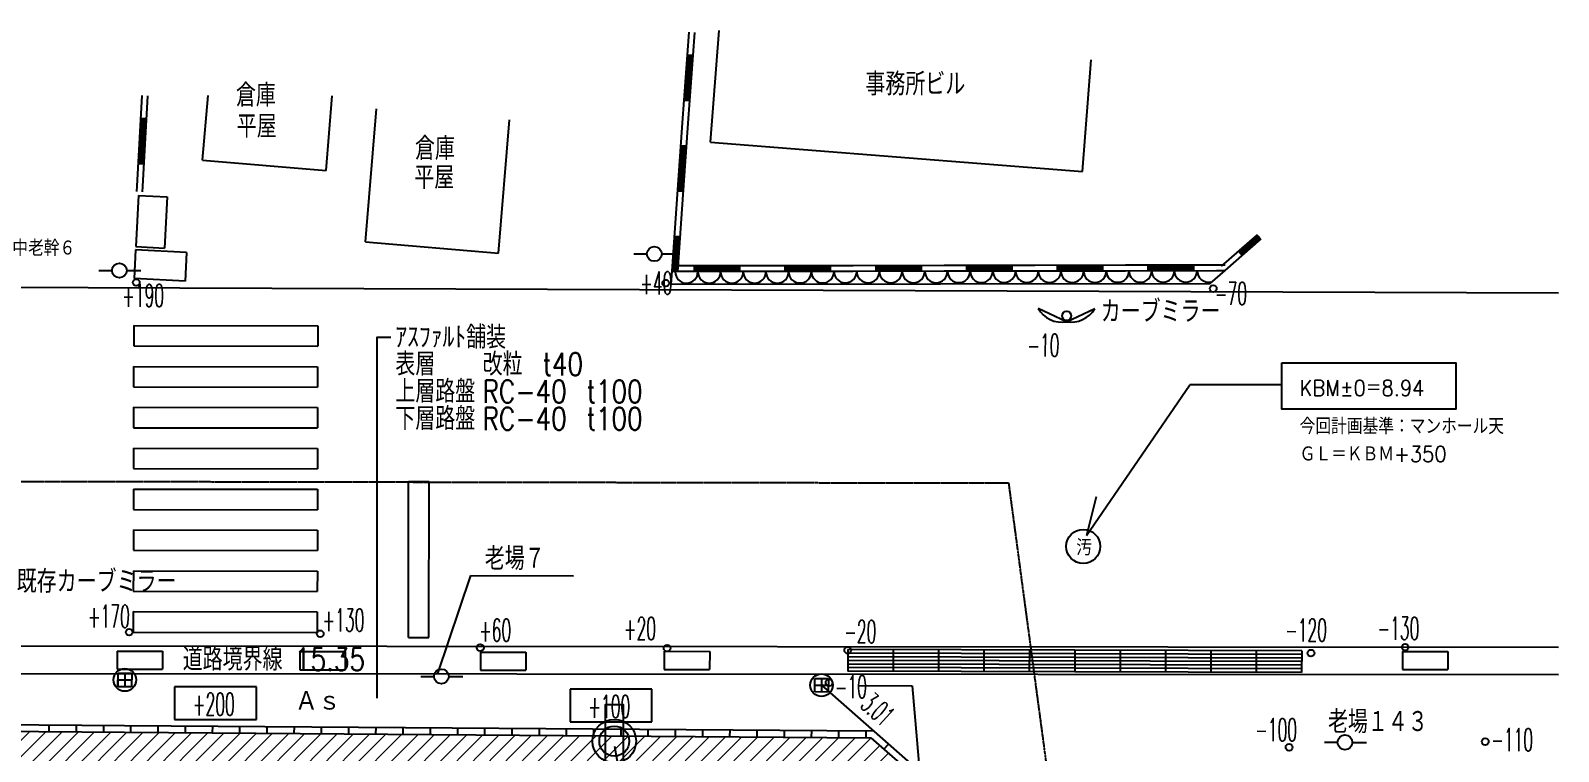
# Model space of a CAD drawing. Header units: millimetres. Extents: x 3721 to 423725, y 3529 to 115772.
# Drawn here: x 61611 to 95278, y 91299 to 107169 of the extents above; entities that cross this region are included whole.
import ezdxf

# ---------------------------------------------------------------- set-up
doc = ezdxf.new("R2010")
doc.units = ezdxf.units.MM
doc.header["$LTSCALE"] = 0.2
doc.linetypes.add('CENTER', pattern=[50.8, 31.75, -6.35, 6.35, -6.35])
for name, color, linetype in [('0-1', 7, 'Continuous'), ('92 設備記述', 3, 'Continuous'), ('A_緑地', 3, 'Continuous')]:
    doc.layers.add(name, color=color, linetype=linetype)
doc.layers.add('A_通芯', color=8, linetype='Continuous', plot=False)
doc.styles.get("Standard").update_dxf_attribs({"font": 'simplex.shx', "width": 0.8, "height": 700, "bigfont": 'extfont2.shx'})
doc.styles.add('Standard-A', font='romans.shx', dxfattribs={"bigfont": 'extfont2.shx'})

msp = doc.modelspace()

# ---------------------------------------------------------------- hatches: boundary and pattern name
at = {"layer": 'A_緑地', "lineweight": 5}
h = msp.add_hatch(dxfattribs=at)
h.set_pattern_fill('ANSI31', color=8, scale=80)
h.set_pattern_definition([(45, (-128275.32, -11562.6), (-179.60512, 179.60512), [])])
edge = h.paths.add_edge_path()
edge.add_line((83157.9, 74562.2), (83157.9, 64762.2))
edge.add_line((83157.9, 64762.2), (82174.5, 64762.2))
edge.add_line((82174.5, 64762.2), (82174.5, 60008.5))
edge.add_line((82174.5, 60008.5), (85170, 60008.5))
edge.add_line((85170, 60008.5), (83260.6, 73913.2))
edge.add_line((83260.6, 73913.2), (83405.9, 73933.1))
edge.add_line((83405.9, 73933.1), (82207.9, 82870.6))
edge.add_line((82207.9, 82870.6), (82077.5, 82852.4))
edge.add_line((82077.5, 82852.4), (80985.7, 90661.9))
edge.add_line((80985.7, 90661.9), (81115.3, 90732.8))
edge.add_line((81115.3, 90732.8), (80130, 91599.2))
edge.add_line((80130, 91599.2), (63680.2, 91722.9))
edge.add_line((63680.2, 91722.9), (51830.5, 91811.9))
edge.add_arc((51824.4, 90961.9), 850, 89.59182, 180.00049)
edge.add_line((50974.4, 90961.9), (50974.5, 86512.3))
edge.add_arc((51324.5, 86512.3), 350, 180.00049, 270)
edge.add_line((51324.5, 86162.3), (51774.5, 86162.3))
edge.add_line((51774.5, 86162.3), (51774.5, 90162.2))
edge.add_line((51774.5, 90162.2), (79624.5, 90162.2))
edge.add_line((79624.5, 90162.2), (79624.5, 86162.2))
edge.add_line((79624.5, 86162.2), (80757.9, 86162.2))
edge.add_line((80757.9, 86162.2), (80757.9, 76462.2))
edge.add_line((80757.9, 76462.2), (49557.9, 76462.1))
edge.add_line((49557.9, 76462.1), (49557.9, 74562.2))
edge.add_line((49557.9, 74562.2), (83157.9, 74562.2))

# ---------------------------------------------------------------- linework, layer by layer
at = {"layer": '0-1', "color": 8, "linetype": 'Continuous'}
for p, q in [((76113, 107135.4), (75972, 105140.4)), ((76237.7, 107126.6), (76096.7, 105131.6)), ((76592, 104710.2), (76785.2, 107169.1)), ((76090.3, 106635.8), (76019.7, 105638.3)), ((76032.2, 105637.4), (76102.7, 106634.9)), ((76115.2, 106634), (76044.7, 105636.5)), ((76057.2, 105635.6), (76127.7, 106633.1)), ((76140.1, 106632.3), (76069.6, 105634.8)), ((76077.8, 106636.7), (76202.5, 106627.9)), ((76082.1, 105633.9), (76152.6, 106631.4)), ((76165.1, 106630.5), (76094.6, 105633)), ((76107, 105632.1), (76177.5, 106629.6)), ((76190, 106628.7), (76119.5, 105631.2)), ((84788.4, 104066.3), (84981.5, 106525.1)), ((64062.6, 105742.9), (63953.1, 103745.9)), ((64187.4, 105736.1), (64077.9, 103739.1)), ((65403.2, 104316.8), (65521.5, 105738.9)), ((68123.8, 104090.5), (68260.3, 105731.2)), ((68992.8, 102514.9), (69236.5, 105444.4)), ((76007.3, 105639.2), (76132, 105630.4)), ((64047.7, 105243), (63993, 104244.5)), ((64005.4, 104243.8), (64060.2, 105242.3)), ((64072.6, 105241.6), (64017.9, 104243.1)), ((64030.4, 104242.4), (64085.1, 105240.9)), ((64035.2, 105243.7), (64160, 105236.8)), ((64097.6, 105240.3), (64042.9, 104241.8)), ((64055.4, 104241.1), (64110.1, 105239.6)), ((64122.6, 105238.9), (64067.8, 104240.4)), ((64080.3, 104239.7), (64135.1, 105238.2)), ((64147.5, 105237.5), (64092.8, 104239)), ((71922.3, 102271.2), (72166, 105200.8)), ((75972, 105140.4), (75831.1, 103145.4)), ((76096.7, 105131.6), (75955.7, 103136.6)), ((76592, 104710.2), (84788.4, 104066.3)), ((75949.3, 104640.8), (75878.8, 103643.3)), ((75891.2, 103642.4), (75961.7, 104639.9)), ((75974.2, 104639), (75903.7, 103641.5)), ((75916.2, 103640.6), (75986.7, 104638.1)), ((75999.2, 104637.2), (75928.6, 103639.7)), ((75936.8, 104641.6), (76061.5, 104632.8)), ((75941.1, 103638.9), (76011.6, 104636.4)), ((76024.1, 104635.5), (75953.6, 103638)), ((75966.1, 103637.1), (76036.5, 104634.6)), ((76049, 104633.7), (75978.5, 103636.2)), ((63980.5, 104245.2), (64105.3, 104238.3)), ((65403.2, 104316.8), (68123.8, 104090.5)), ((63953.1, 103745.9), (63946.5, 103624.7)), ((64077.9, 103739.1), (64071.3, 103617.9)), ((63992.3, 103538.7), (63933.4, 102414.9)), ((63992.3, 103538.7), (64622.4, 103505.7)), ((64622.4, 103505.7), (64563.6, 102381.8)), ((75866.3, 103644.1), (75991, 103635.3)), ((75831.1, 103145.4), (75740.9, 101869.2)), ((75955.7, 103136.6), (75865.5, 101860.3)), ((63933.4, 102414.9), (64563.6, 102381.8)), ((68992.8, 102514.9), (71922.3, 102271.2)), ((75808.3, 102645.7), (75753.3, 101868.3)), ((75765.8, 101867.4), (75820.7, 102644.9)), ((75833.2, 102644), (75778.3, 101866.5)), ((75790.7, 101865.6), (75845.7, 102643.1)), ((75795.8, 102646.6), (75920.5, 102637.8)), ((75795.8, 102646.6), (75920.5, 102637.8)), ((75858.2, 102642.2), (75803.2, 101864.7)), ((75815.7, 101863.8), (75870.6, 102641.3)), ((75883.1, 102640.5), (75828.2, 101863)), ((75840.6, 101862.1), (75895.6, 102639.6)), ((75908, 102638.7), (75853.1, 101861.2)), ((87850.6, 101980.5), (88647.5, 102675.3)), ((87932.8, 101886.3), (88729.7, 102581.1)), ((88235.7, 102299.7), (88655.7, 102665.9)), ((88664, 102656.4), (88243.9, 102290.2)), ((88252.1, 102280.8), (88672.2, 102647)), ((88680.4, 102637.6), (88260.4, 102271.4)), ((88268.6, 102262), (88688.6, 102628.2)), ((88696.8, 102618.8), (88276.8, 102252.6)), ((88285, 102243.1), (88705, 102609.3)), ((88713.3, 102599.9), (88293.2, 102233.7)), ((88301.4, 102224.3), (88721.5, 102590.5)), ((63925.1, 102344.3), (63892.1, 101714.1)), ((65049, 102285.4), (63925.1, 102344.3)), ((65049, 102285.4), (65016, 101655.3)), ((74904.9, 102253.4), (75193.5, 102252.6)), ((75518.5, 102251.7), (75828.6, 102250.8)), ((88309.7, 102214.9), (88227.5, 102309.1)), ((63117.7, 101888.6), (63406.3, 101887.8)), ((63731.2, 101886.9), (64041.3, 101886.1)), ((65016, 101655.3), (63892.1, 101714.1)), ((75740.9, 101869.2), (75720.9, 101586.2)), ((75740.7, 101994.2), (77740.7, 101996.9)), ((75740.9, 101869.2), (77740.9, 101872)), ((76240.9, 101869.9), (76240.7, 101994.9)), ((76240.7, 101982.4), (77240.7, 101983.7)), ((77240.7, 101971.2), (76240.7, 101969.9)), ((76240.7, 101957.4), (77240.8, 101958.8)), ((77240.8, 101946.3), (76240.8, 101944.9)), ((76240.8, 101932.4), (77240.8, 101933.8)), ((77240.8, 101921.3), (76240.8, 101919.9)), ((76240.8, 101907.4), (77240.8, 101908.8)), ((77240.8, 101896.3), (76240.8, 101894.9)), ((76240.9, 101882.4), (77240.8, 101883.8)), ((77240.9, 101871.3), (77240.7, 101996.2)), ((77740.7, 101996.9), (79740.7, 101999.8)), ((77740.9, 101872), (79740.9, 101874.8)), ((78240.9, 101872.7), (78240.7, 101997.7)), ((78240.7, 101985.2), (79240.7, 101986.6)), ((79240.7, 101974.1), (78240.7, 101972.7)), ((78240.7, 101960.2), (79240.7, 101961.6)), ((79240.8, 101949.1), (78240.8, 101947.7)), ((78240.8, 101935.2), (79240.8, 101936.6)), ((79240.8, 101924.1), (78240.8, 101922.7)), ((78240.8, 101910.2), (79240.8, 101911.6)), ((79240.8, 101899.1), (78240.8, 101897.7)), ((78240.9, 101885.2), (79240.8, 101886.6)), ((79240.9, 101874.1), (79240.7, 101999.1)), ((79740.7, 101999.8), (81740.7, 102002.6)), ((79740.9, 101874.8), (81740.9, 101877.6)), ((80240.9, 101875.5), (80240.7, 102000.5)), ((80240.7, 101988), (81240.7, 101989.4)), ((81240.7, 101976.9), (80240.7, 101975.5)), ((80240.8, 101963), (81240.7, 101964.4)), ((81240.7, 101951.9), (80240.8, 101950.5)), ((80240.8, 101938), (81240.8, 101939.4)), ((81240.8, 101926.9), (80240.8, 101925.5)), ((80240.8, 101913), (81240.8, 101914.4)), ((81240.8, 101901.9), (80240.8, 101900.5)), ((80240.8, 101888), (81240.9, 101889.4)), ((81240.9, 101876.9), (81240.7, 102001.9)), ((81740.7, 102002.6), (83740.7, 102005.4)), ((81740.9, 101877.6), (83740.9, 101880.4)), ((82240.9, 101878.3), (82240.7, 102003.3)), ((82240.7, 101990.8), (83240.7, 101992.2)), ((83240.7, 101979.7), (82240.7, 101978.3)), ((82240.7, 101965.8), (83240.7, 101967.2)), ((83240.8, 101954.7), (82240.8, 101953.3)), ((82240.8, 101940.8), (83240.8, 101942.2)), ((83240.8, 101929.7), (82240.8, 101928.3)), ((82240.8, 101915.8), (83240.8, 101917.2)), ((83240.8, 101904.7), (82240.8, 101903.3)), ((82240.8, 101890.8), (83240.8, 101892.2)), ((83240.9, 101879.7), (83240.7, 102004.7)), ((83740.7, 102005.4), (85740.7, 102008.2)), ((83740.9, 101880.4), (85740.9, 101883.2)), ((84240.9, 101881.1), (84240.7, 102006.1)), ((84240.7, 101993.6), (85240.7, 101995)), ((85240.7, 101982.5), (84240.7, 101981.1)), ((84240.7, 101968.6), (85240.7, 101970)), ((85240.8, 101957.5), (84240.7, 101956.1)), ((84240.8, 101943.6), (85240.8, 101945)), ((85240.8, 101932.5), (84240.8, 101931.1)), ((84240.8, 101918.6), (85240.8, 101920)), ((85240.8, 101907.5), (84240.8, 101906.1)), ((84240.8, 101893.6), (85240.8, 101895)), ((85240.8, 101882.5), (85240.7, 102007.5)), ((85740.7, 102008.2), (87740.7, 102011)), ((85740.9, 101883.2), (87740.9, 101886)), ((86240.9, 101883.9), (86240.7, 102008.9)), ((86240.7, 101996.4), (87240.7, 101997.8)), ((87240.7, 101985.3), (86240.7, 101983.9)), ((86240.7, 101971.4), (87240.7, 101972.8)), ((87240.7, 101960.3), (86240.8, 101958.9)), ((86240.8, 101946.4), (87240.8, 101947.8)), ((87240.8, 101935.3), (86240.8, 101933.9)), ((86240.8, 101921.4), (87240.8, 101922.8)), ((87240.8, 101910.3), (86240.8, 101908.9)), ((86240.8, 101896.4), (87240.8, 101897.8)), ((87240.9, 101885.3), (87240.7, 102010.3)), ((87607.7, 101602.9), (87932.8, 101886.3)), ((87740.7, 102011), (87932.6, 102011.3)), ((87740.9, 101886), (87932.8, 101886.3)), ((95278.5, 101387.3), (33159.8, 101613.4)), ((75720.9, 101586.2), (87607.7, 101602.9)), ((84436, 100755.2), (83811.3, 101052.2)), ((84436, 100755.2), (85062.4, 101048.7)), ((63884.6, 100676.3), (63883.9, 100226.3)), ((63884.6, 100676.3), (67939, 100669.8)), ((67939, 100669.8), (67938.3, 100219.8)), ((63883.9, 100226.3), (67938.3, 100219.8)), ((63883.1, 99776.3), (63882.4, 99326.3)), ((63883.1, 99776.3), (67937.6, 99769.8)), ((67937.6, 99769.8), (67936.9, 99319.8)), ((63882.4, 99326.3), (67936.9, 99319.8)), ((63881.7, 98876.3), (63881, 98426.3)), ((63881.7, 98876.3), (67936.1, 98869.8)), ((67936.1, 98869.8), (67935.4, 98419.8)), ((63881, 98426.3), (67935.4, 98419.8)), ((63880.2, 97976.3), (63879.5, 97526.3)), ((63880.2, 97976.3), (67934.7, 97969.8)), ((67934.7, 97969.8), (67934, 97519.8)), ((63879.5, 97526.3), (67934, 97519.8)), ((63878.8, 97076.3), (63878.1, 96626.3)), ((63878.8, 97076.3), (67933.2, 97069.8)), ((67933.2, 97069.8), (67932.5, 96619.8)), ((69936.3, 93808.2), (69941.8, 97239.2)), ((69941.8, 97239.2), (70391.8, 97238.4)), ((70386.3, 93807.5), (70391.8, 97238.4)), ((63878.1, 96626.3), (67932.5, 96619.8)), ((63877.3, 96176.3), (63876.6, 95726.3)), ((63877.3, 96176.3), (67931.8, 96169.8)), ((67931.8, 96169.8), (67931.1, 95719.8)), ((63876.6, 95726.3), (67931.1, 95719.8)), ((63875.9, 95276.3), (63875.2, 94826.3)), ((63875.9, 95276.3), (67930.3, 95269.8)), ((67930.3, 95269.8), (67929.6, 94819.8)), ((70586.7, 93017.3), (71311.1, 95170.4)), ((71311.1, 95170.4), (73578.5, 95164.1)), ((63875.2, 94826.3), (67929.6, 94819.8)), ((63874.5, 94376.3), (63873.7, 93926.3)), ((63874.5, 94376.3), (67928.9, 94369.8)), ((67928.9, 94369.8), (67928.2, 93919.8)), ((8158, 93669), (95278.5, 93596.6)), ((63873.7, 93926.3), (67928.2, 93919.8)), ((69936.3, 93808.2), (70386.3, 93807.5)), ((63521.3, 93509.5), (63520.2, 93109.5)), ((63521.3, 93509.5), (64521.3, 93506.8)), ((64521.3, 93506.8), (64520.2, 93106.8)), ((67543.9, 93498.3), (67542.8, 93098.3)), ((67543.9, 93498.3), (68543.9, 93495.5)), ((67543.9, 93498.3), (68543.9, 93495.5)), ((68543.9, 93495.5), (68542.8, 93095.5)), ((68543.9, 93495.5), (68542.8, 93095.5)), ((71525.6, 93487.2), (71524.5, 93087.2)), ((71525.6, 93487.2), (71524.5, 93087.2)), ((71525.6, 93487.2), (72525.6, 93484.4)), ((71525.6, 93487.2), (72525.6, 93484.4)), ((72525.6, 93484.4), (72524.5, 93084.4)), ((72525.6, 93484.4), (72524.5, 93084.4)), ((75575.6, 93503.2), (75574.5, 93103.2)), ((75575.6, 93503.2), (76575.6, 93500.4)), ((76575.6, 93500.4), (76574.5, 93100.4)), ((79620.4, 93543.2), (79619.1, 93063.2)), ((89619.7, 93275.3), (79619.7, 93303.2)), ((89619.9, 93355.3), (79620, 93383.2)), ((89620.1, 93435.3), (79620.2, 93463.2)), ((89620.4, 93515.3), (79620.4, 93543.2)), ((80620.4, 93540.4), (80619.1, 93060.4)), ((81620.4, 93537.6), (81619.1, 93057.6)), ((82620.4, 93534.8), (82619.1, 93054.8)), ((83620.4, 93532), (83619.1, 93052)), ((84620.4, 93529.2), (84619.1, 93049.2)), ((85620.4, 93526.4), (85619, 93046.4)), ((86620.4, 93523.6), (86619, 93043.6)), ((87620.4, 93520.9), (87619, 93040.9)), ((88620.4, 93518.1), (88619, 93038.1)), ((89620.4, 93515.3), (89619, 93035.3)), ((91840.2, 93502.3), (91839.1, 93102.3)), ((91840.2, 93502.3), (92840.2, 93499.5)), ((92840.2, 93499.5), (92839.1, 93099.6)), ((8158, 93050.6), (95278.5, 92994.7)), ((63520.2, 93109.5), (64520.2, 93106.8)), ((67542.8, 93098.3), (68542.8, 93095.5)), ((70213.3, 92951.9), (70501.9, 92951.1)), ((70826.9, 92950.2), (71137, 92949.4)), ((71524.5, 93087.2), (72524.5, 93084.4)), ((71524.5, 93087.2), (72524.5, 93084.4)), ((75574.5, 93103.2), (76574.5, 93100.4)), ((89619, 93035.3), (79619.1, 93063.2)), ((89619.3, 93115.3), (79619.3, 93143.2)), ((89619.5, 93195.3), (79619.5, 93223.2)), ((91839.1, 93102.3), (92839.1, 93099.6)), ((63532.1, 92724), (63533.2, 92874)), ((66586.2, 92722.3), (64786.2, 92722.3)), ((64786.2, 92722.3), (64786.2, 92002.3)), ((66586.2, 92002.3), (66586.2, 92722.3)), ((73500.6, 92670.7), (73500.6, 91950.7)), ((75300.6, 92670.7), (73500.6, 92670.7)), ((75300.6, 91950.7), (75300.6, 92670.7)), ((78878.8, 92757.8), (79128.8, 92757.1)), ((78889.5, 92607.8), (78890.4, 92907.8)), ((79189.5, 92607), (78889.5, 92607.8)), ((78890, 92757.8), (79190, 92757)), ((78890.4, 92907.8), (79190.4, 92907)), ((79040.4, 92907.4), (79039.5, 92607.4)), ((79190.4, 92907), (79189.5, 92607)), ((79873.2, 92751.1), (81036.1, 92742.4)), ((81036.1, 92742.4), (81242.8, 90400.3)), ((51831.9, 91961.9), (63681.3, 91872.9)), ((64786.2, 92002.3), (66586.2, 92002.3)), ((73500.6, 91950.7), (75300.6, 91950.7)), ((51830.8, 91811.9), (63680.2, 91722.9)), ((62023, 91735.4), (62024.1, 91885.4)), ((62623, 91730.9), (62624.1, 91880.9)), ((63223, 91726.3), (63224.1, 91876.3)), ((63680.2, 91722.9), (80130, 91599.2)), ((63681.3, 91872.9), (80187.1, 91748.7)), ((63823, 91721.8), (63824.1, 91871.8)), ((64423, 91717.3), (64424.1, 91867.3)), ((65022.9, 91712.8), (65024.1, 91862.8)), ((65622.9, 91708.3), (65624, 91858.3)), ((66222.9, 91703.9), (66224, 91853.8)), ((66822.9, 91699.3), (66824, 91849.3)), ((67422.9, 91694.8), (67424, 91844.8)), ((68022.9, 91690.3), (68024, 91840.3)), ((68622.8, 91685.8), (68624, 91835.8)), ((69222.8, 91681.3), (69223.9, 91831.3)), ((69822.8, 91676.8), (69823.9, 91826.8)), ((70422.8, 91672.3), (70423.9, 91822.3)), ((71022.8, 91667.9), (71023.9, 91817.8)), ((71622.8, 91663.3), (71623.9, 91813.3)), ((72222.7, 91658.8), (72223.9, 91808.8)), ((72822.7, 91654.2), (72823.8, 91804.1)), ((73422.7, 91649.6), (73423.8, 91799.6)), ((74022.7, 91645.2), (74023.8, 91795.2)), ((74622.7, 91640.7), (74623.8, 91790.6)), ((75222.6, 91636.2), (75223.8, 91786.1)), ((75822.6, 91631.7), (75823.8, 91781.7)), ((76422.6, 91627.2), (76423.7, 91777.2)), ((77022.6, 91622.7), (77023.7, 91772.6)), ((77622.6, 91618), (77623.7, 91768)), ((78222.6, 91613.5), (78223.7, 91763.5)), ((78822.5, 91609), (78823.7, 91759)), ((79422.5, 91604.5), (79423.7, 91754.5)), ((80022.5, 91600), (80023.6, 91750)), ((80130, 91599.2), (81115.3, 90732.8)), ((80415.4, 91348.3), (80514.4, 91460.9)), ((90122, 91500.1), (90410.6, 91499.3)), ((90735.6, 91498.4), (91045.7, 91497.5))]:
    msp.add_line(p, q, dxfattribs=at)
at = {"layer": '0-1', "color": 8}
for p, q in [((63538.4, 92723.3), (63539.2, 93023.3)), ((63539.2, 93023.3), (63839.2, 93022.5)), ((63689.2, 93022.9), (63688.4, 92722.9)), ((63839.2, 93022.5), (63838.4, 92722.5)), ((63838.4, 92722.5), (63538.4, 92723.3)), ((63538.8, 92873.3), (63838.8, 92872.5)), ((79040, 92757.4), (81300.5, 90769.7))]:
    msp.add_line(p, q, dxfattribs=at)
at = {"layer": '0-1', "color": 8, "linetype": 'Continuous'}
msp.add_lwpolyline([(69249.7, 92472.9), (69249.7, 100418), (69549.7, 100418)], dxfattribs=at)
msp.add_lwpolyline([(74274.5, 90725.6), (74674.5, 90725.6), (74674.5, 92325.6), (74274.5, 92325.6), (74274.5, 90725.6), (74274.5, 90725.6)], close=True, dxfattribs=at)
for centre, radius in [((75356, 102252.1), 162.5), ((63568.8, 101887.4), 162.5), ((63939.9, 101624.6), 75), ((75607.9, 101610.2), 75), ((87671.8, 101487.7), 75), ((84443.4, 100888.7), 100), ((63783.3, 93924), 75), ((67994.1, 93889.7), 75), ((71520.5, 93583.3), 75), ((75637.4, 93571.8), 75), ((79618.2, 93526.6), 75), ((91901.2, 93594.4), 75), ((89825.3, 93464.1), 75), ((70664.4, 92950.7), 162.5), ((79207.9, 92813.2), 75), ((74474.5, 91525.6), 479.7), ((74474.5, 91525.6), 329.7), ((90573.1, 91498.8), 162.5), ((93664.7, 91514), 75), ((89343.2, 91389.9), 75)]:
    msp.add_circle(centre, radius, dxfattribs=at)
at = {"layer": '0-1', "color": 8}
for centre in [(63688.8, 92872.9), (79040, 92757.4)]:
    msp.add_circle(centre, 250, dxfattribs=at)
at = {"layer": '0-1', "color": 8, "linetype": 'Continuous'}
for centre, radius, start, end in [((76066, 101856.8), 250, 180.1222, 0.1222), ((76566, 101857.9), 250, 180.1222, 0.1222), ((77065.9, 101858.9), 250, 180.1222, 0.1222), ((77566, 101860), 250, 180.1222, 0.1222), ((78066, 101861.1), 250, 180.1222, 0.1222), ((78566, 101862.1), 250, 180.1222, 0.1222), ((79065.9, 101863.2), 250, 180.1222, 0.1222), ((79565.9, 101864.3), 250, 180.1222, 0.1222), ((80066, 101865.3), 250, 180.1222, 0.1222), ((80566, 101866.4), 250, 180.1222, 0.1222), ((81065.9, 101867.5), 250, 180.1222, 0.1222), ((81565.9, 101868.5), 250, 180.1222, 0.1222), ((82065.9, 101869.6), 250, 180.1222, 0.1222), ((82566, 101870.7), 250, 180.1222, 0.1222), ((83065.9, 101871.7), 250, 180.1222, 0.1222), ((83565.9, 101872.8), 250, 180.1222, 0.1222), ((84065.9, 101873.9), 250, 180.1222, 0.1222), ((84565.9, 101874.9), 250, 180.1222, 0.1222), ((85065.9, 101876), 250, 180.1222, 0.1222), ((85565.9, 101877.1), 250, 180.1222, 0.1222), ((86065.9, 101878.1), 250, 180.1222, 0.1222), ((86565.9, 101879.2), 250, 180.1222, 0.1222), ((87065.9, 101880.3), 250, 180.1222, 0.1222), ((87565.9, 101881.3), 250, 180.1222, 281.4105), ((84342.5, 101364), 616, 210.4172, 278.7366), ((84533, 101363.5), 616, 260.9434, 329.2628)]:
    msp.add_arc(centre, radius, start, end, dxfattribs=at)
at = {"layer": '92 設備記述', "color": 8}
for p, q in [((84882.2, 96049.3), (87154.3, 99371.1)), ((89186.3, 99371.1), (87154.3, 99371.1)), ((85094.3, 96904.6), (84882.2, 96049.3)), ((74475.3, 91413.6), (74938.3, 88887.2))]:
    msp.add_line(p, q, dxfattribs=at)
msp.add_lwpolyline([(89186.3, 99852.7), (93018.5, 99852.7), (93018.5, 98832.8), (89186.3, 98832.8), (89186.3, 99852.7), (89186.3, 99852.7)], close=True, dxfattribs=at)
msp.add_circle((84807.2, 95812.8), 375, dxfattribs=at)
at = {"layer": 'A_通芯', "color": 8, "linetype": 'CENTER', "ltscale": 2}
for p, q in [((8399.2, 97332), (83161.5, 97209.1)), ((83161.5, 97209.1), (92615.7, 26675.6))]:
    msp.add_line(p, q, dxfattribs=at)

# ---------------------------------------------------------------- texts
at = {"layer": '0-1', "color": 8, "width": 0.5}
for s, height, rotation, p in [('+40', 500, 359.84, (75045.7, 101363.1)), ('+190', 500, 359.84, (63630.8, 101087.1)), ('-70', 500, 359.84, (87708.5, 101132.3)), ('-10', 500, 359.84, (83575.3, 99993.7)), ('+170', 500, 359.84, (62875.6, 94025.8)), ('+130', 500, 359.84, (68044.3, 93943.4)), ('+60', 500, 359.84, (71494.1, 93718.2)), ('+20', 500, 359.84, (74686.2, 93754.9)), ('-20', 500, 359.84, (79539.3, 93687.4)), ('-120', 500, 359.84, (89254.9, 93721.8)), ('-130', 500, 359.84, (91290.5, 93760.4)), ('-10', 500, 359.84, (79332.6, 92473.6)), ('+200', 500, 359.84, (65187.7, 92093.3)), ('3.01', 460, 318.2435, (79869.1, 92282.4)), ('+100', 500, 359.84, (73902.1, 92041.7)), ('-100', 500, 359.84, (88596.2, 91527.3)), ('-110', 500, 359.84, (93796.9, 91308.9))]:
    msp.add_text(s, height=height, rotation=rotation, dxfattribs=at).set_placement(p)
at = {"layer": '0-1', "color": 8}
msp.add_text('Ａｓ', height=460, dxfattribs=at).set_placement((67436.1, 92176.2))
at = {"layer": '92 設備記述', "color": 8, "style": 'Standard-A'}
for s, height, width, p in [('事務所ビル', 500, 0.8, (80007.3, 105741.5)), ('倉庫', 500, 0.8, (66136.5, 105495.2)), ('平屋', 500, 0.8, (66155.1, 104809.8)), ('倉庫', 500, 0.8, (70083.3, 104321.3)), ('平屋', 500, 0.8, (70066.5, 103682.8)), ('中老幹６', 350, 0.9, (61208.9, 102205.8)), ('カーブミラー', 500, 0.8, (85192.1, 100735.3)), ('ｱｽﾌｧﾙﾄ舗装', 500, 0.8, (69649.7, 100168)), ('表層', 500, 0.8, (69649.7, 99574.4)), ('改粒\u3000t40', 500, 0.8, (71573.1, 99574.4)), ('上層路盤', 500, 0.8, (69649.7, 98974.4)), ('RC-40\u3000t100', 500, 0.8, (71573.1, 98974.4)), ('KBM±0＝8.94', 350, 0.9, (89575.4, 99124.4)), ('下層路盤', 500, 0.8, (69649.7, 98374.4)), ('RC-40\u3000t100', 500, 0.8, (71573.1, 98374.4)), ('今回計画基準：マンホール天', 350, 0.9, (89575.4, 98282.9)), ('ＧＬ＝ＫＢＭ+350', 350, 0.9, (89575.4, 97672.1)), ('汚', 350, 0.9, (84654.3, 95613.7)), ('老場７', 500, 0.8, (71620.1, 95294.5)), ('既存カーブミラー', 500, 0.8, (61306.5, 94790.4)), ('道路境界線 15.35', 500, 0.8, (64963.8, 93078.6)), ('老場１４３', 500, 0.8, (90199.7, 91699.9))]:
    msp.add_text(s, height=height, dxfattribs=dict(at, width=width)).set_placement(p)

doc.saveas('drawing.dxf')
